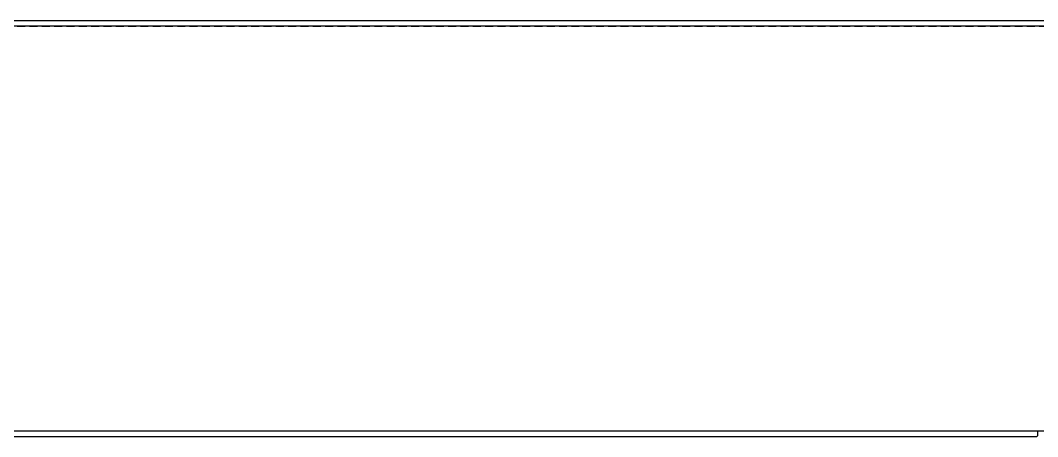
# Model space of a CAD drawing. Header units: millimetres. Extents: x 17311 to 801382, y -242618 to -104888.
# Drawn here: x 749858 to 767208, y -176326 to -169229 of the extents above; entities that cross this region are included whole.
import ezdxf

# ---------------------------------------------------------------- set-up
doc = ezdxf.new("R2010")
doc.units = ezdxf.units.MM
doc.header["$LTSCALE"] = 250
doc.linetypes.add('HID', pattern=[2.8, 1.8, -1])
for name, color, linetype in [('A-FIN', 6, 'Continuous'), ('A-FIN-8', 8, 'Continuous'), ('A-WP', 1, 'HID')]:
    doc.layers.add(name, color=color, linetype=linetype)

msp = doc.modelspace()

# ---------------------------------------------------------------- linework, layer by layer
at = {"layer": 'A-FIN'}
for p, q in [((715560.7, -169229.5), (781160.7, -169229.5)), ((748460.7, -176229.5), (781160.7, -176229.5))]:
    msp.add_line(p, q, dxfattribs=at)
at = {"layer": 'A-FIN-8'}
for p, q in [((715578.9, -169321.5), (781142.4, -169321.5)), ((767202.7, -176229.5), (767202.7, -176311.3)), ((748478.9, -176321.5), (767192.4, -176321.5)), ((767192.4, -176321.5), (767202.7, -176311.3))]:
    msp.add_line(p, q, dxfattribs=at)
at = {"layer": 'A-WP', "ltscale": 0.3}
for p, q in [((715575.8, -169326.5), (781145.5, -169326.5)), ((748475.8, -176326.5), (767195.5, -176326.5))]:
    msp.add_line(p, q, dxfattribs=at)
at = {"layer": 'A-WP', "ltscale": 0.2}
msp.add_line((767195.5, -176326.5), (767207.7, -176314.3), dxfattribs=at)

doc.saveas('drawing.dxf')
